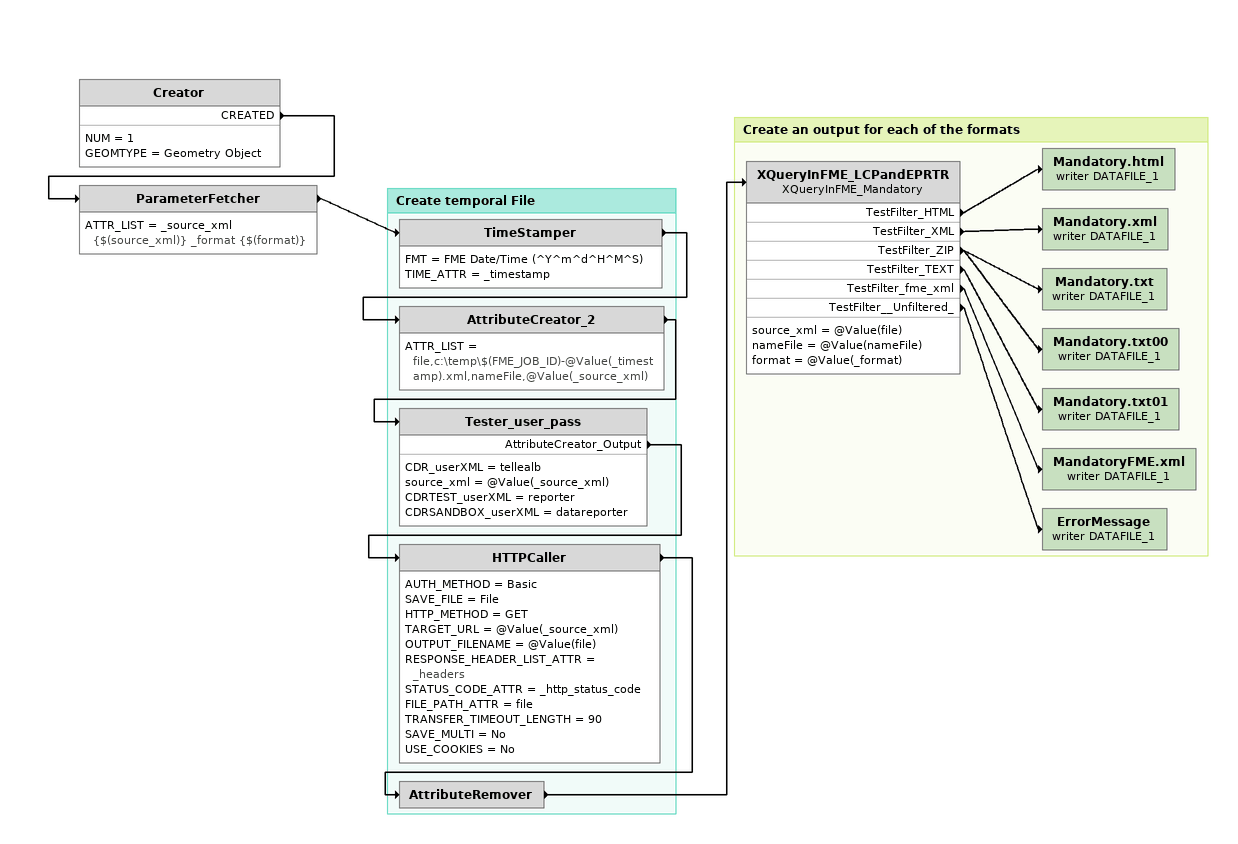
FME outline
Creator
    NUM = 1
    GEOMTYPE = Geometry Object
    CREATED -> ParameterFetcher
ParameterFetcher
    ATTR_LIST = _source_xml {$(source_xml)} _format {$(format)}
    -> TimeStamper

Bookmark: Create temporal File
TimeStamper
    FMT = FME Date/Time (^Y^m^d^H^M^S)
    TIME_ATTR = _timestamp
    -> AttributeCreator_2
AttributeCreator_2
    ATTR_LIST = file,c:\temp\$(FME_JOB_ID)-@Value(_timestamp).xml,nameFile,@Value(_source_xml)
    -> Tester_user_pass
Tester_user_pass
    CDR_userXML = tellealb
    source_xml = @Value(_source_xml)
    CDRTEST_userXML = reporter
    CDRSANDBOX_userXML = datareporter
    AttributeCreator_Output -> HTTPCaller
HTTPCaller
    AUTH_METHOD = Basic
    SAVE_FILE = File
    HTTP_METHOD = GET
    TARGET_URL = @Value(_source_xml)
    OUTPUT_FILENAME = @Value(file)
    RESPONSE_HEADER_LIST_ATTR = _headers
    STATUS_CODE_ATTR = _http_status_code
    FILE_PATH_ATTR = file
    TRANSFER_TIMEOUT_LENGTH = 90
    SAVE_MULTI = No
    USE_COOKIES = No
    -> AttributeRemover
AttributeRemover
    -> XQueryInFME_LCPandEPRTR

Bookmark: Create an output for each of the formats
XQueryInFME_LCPandEPRTR: XQueryInFME_Mandatory
    source_xml = @Value(file)
    nameFile = @Value(nameFile)
    format = @Value(_format)
    TestFilter_HTML -> Mandatory.html (writer DATAFILE_1)
    TestFilter_XML -> Mandatory.xml (writer DATAFILE_1)
    TestFilter_ZIP -> Mandatory.txt (writer DATAFILE_1)
    TestFilter_ZIP -> Mandatory.txt00 (writer DATAFILE_1)
    TestFilter_TEXT -> Mandatory.txt01 (writer DATAFILE_1)
    TestFilter_fme_xml -> MandatoryFME.xml (writer DATAFILE_1)
    TestFilter__Unfiltered_ -> ErrorMessage (writer DATAFILE_1)
Mandatory.html (writer DATAFILE_1)
Mandatory.xml (writer DATAFILE_1)
Mandatory.txt (writer DATAFILE_1)
Mandatory.txt00 (writer DATAFILE_1)
Mandatory.txt01 (writer DATAFILE_1)
MandatoryFME.xml (writer DATAFILE_1)
ErrorMessage (writer DATAFILE_1)
